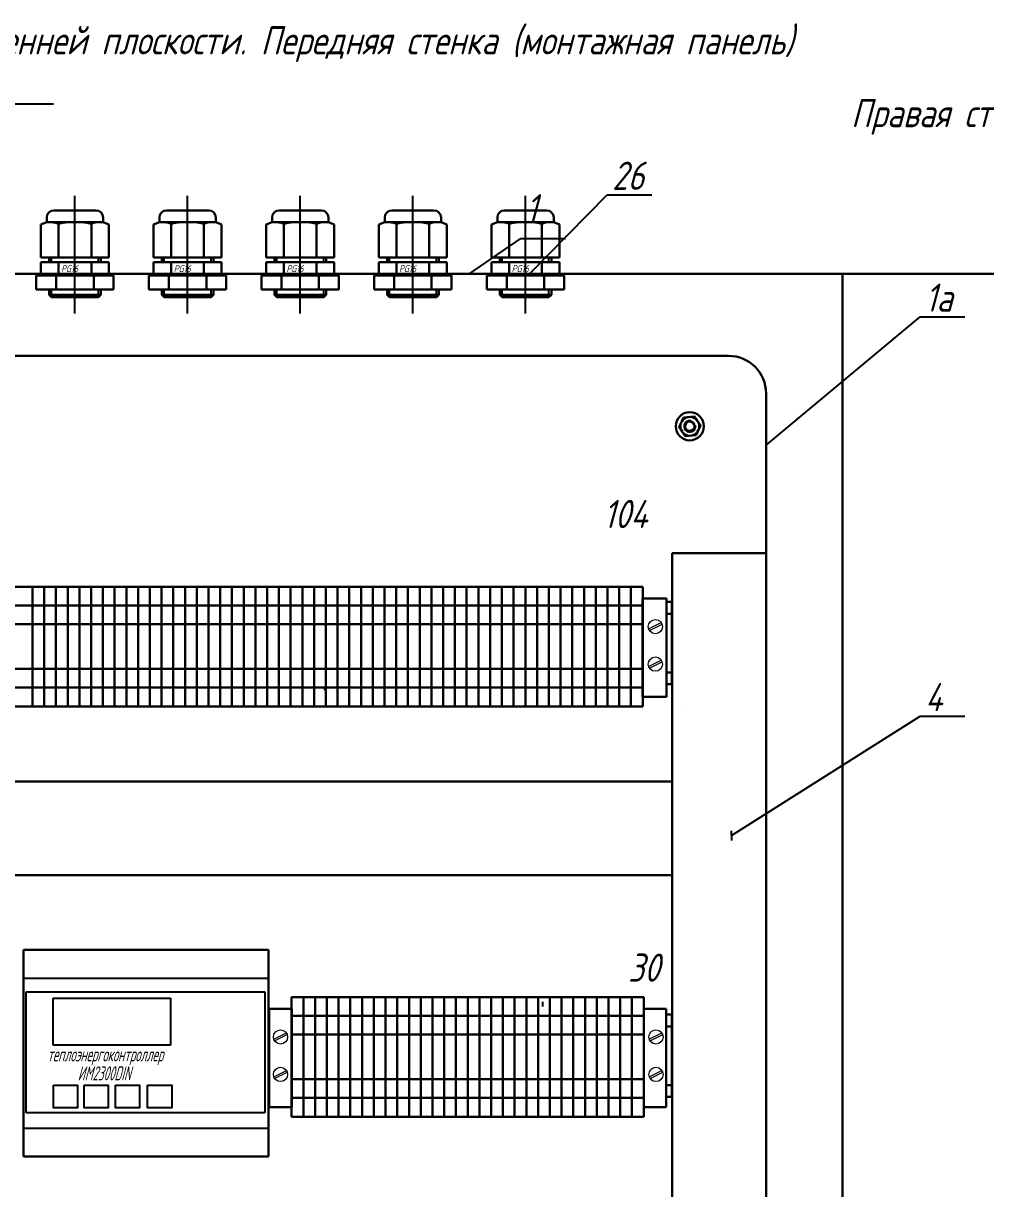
# Model space of a CAD drawing. Header units: millimetres. Extents: x 541 to 3142, y -35 to 600.
# Drawn here: x 716.7 to 819.2, y 457.2 to 581.4 of the extents above; entities that cross this region are included whole.
import ezdxf

# ---------------------------------------------------------------- set-up
doc = ezdxf.new("R2010")
doc.units = ezdxf.units.MM
doc.layers.add('АСУТП', color=7, linetype='Continuous')
doc.layers.add('ссылки', color=7, linetype='Continuous')
doc.styles.add('GOST тип А', font='GOST_A.TTF', dxfattribs={"oblique": 15})
doc.styles.get("Standard").update_dxf_attribs({"font": 'GOST_A.TTF', "width": 0.8, "oblique": 15, "height": 3})

# ---------------------------------------------------------------- blocks, each defined once
blk = doc.blocks.new('PG16')
at = {"lineweight": 30}
for p, q in [((2.25, 6.93), (-2.25, 6.93)), ((-3.62, 5.43), (-3, 5.68)), ((-3.62, 5.43), (-3.62, 1.93)), ((-3, 5.68), (-3, 6.18)), ((3, 5.68), (-3, 5.68)), ((-1.75, 5.68), (-1.75, 1.93)), ((1.75, 5.68), (1.75, 1.93)), ((3, 5.68), (3, 6.18)), ((3.62, 5.43), (3, 5.68)), ((3.62, 5.43), (3.62, 1.93)), ((-3.62, 1.93), (3.62, 1.93)), ((-3.62, 1.43), (-3.62, 0.18)), ((-3.62, 1.43), (3.62, 1.43)), ((-2.75, 1.43), (-2.75, 1.93)), ((-1.75, 1.43), (-1.75, 0.18)), ((1.75, 1.43), (1.75, 0.18)), ((2.75, 1.43), (2.75, 1.93)), ((3.62, 1.43), (3.62, 0.18)), ((-4.12, 0), (-4.12, -1.5)), ((4.12, 0), (-4.12, 0)), ((-3.62, 0.18), (3.62, 0.18)), ((-2.75, 0), (-2.75, 0.18)), ((-2, 0), (-2, -1.5)), ((2, 0), (2, -1.5)), ((2.75, 0), (2.75, 0.18)), ((4.12, -1.5), (4.12, 0)), ((-4.12, -1.5), (4.12, -1.5)), ((-2.75, -2.07), (-2.75, -1.5)), ((-2.75, -2.07), (2.75, -2.07)), ((-2.75, -2.07), (-2.5, -2.32)), ((-2.5, -2.32), (2.5, -2.32)), ((2.75, -2.07), (2.5, -2.32)), ((2.75, -2.07), (2.75, -1.5))]:
    blk.add_line(p, q, dxfattribs=at)
for p, q in [((-2.5, 1.43), (-2.5, 1.93)), ((2.5, 1.43), (2.5, 1.93)), ((-2.5, 0), (-2.5, 0.18)), ((2.5, 0), (2.5, 0.18)), ((-2.5, -2.32), (-2.5, -1.5)), ((2.5, -2.32), (2.5, -1.5))]:
    blk.add_line(p, q)
for centre, start, end in [((-2.25, 6.18), 90, 180), ((2.25, 6.18), 0, 90)]:
    blk.add_arc(centre, 0.75, start, end, dxfattribs=at)
for centre, major_axis, ratio, start_param, end_param in [((-2.69, 5.43), (-0.937, 0), 0.266667, 3.141593, 4.712389), ((0, 5.43), (-1.75, 0), 0.142857, 3.141593, 6.283185), ((2.69, 5.43), (0.938, 0), 0.266667, 1.570796, 3.141593)]:
    blk.add_ellipse(centre, major_axis=major_axis, ratio=ratio, start_param=start_param, end_param=end_param, dxfattribs=at)
at = {"layer": 'ссылки', "lineweight": 30, "oblique": 15}
blk.add_text('PG16', height=0.75, dxfattribs=at).set_placement((-1.47, 0.35))

msp = doc.modelspace()

# ---------------------------------------------------------------- linework, layer by layer
at = {"color": 7}
for p, q in [((695.9482, 572.7829, 124.479), (719.9264, 572.7829, 124.479)), ((722.1967, 550.4801, 248.958), (722.1967, 563.0121, 248.958)), ((734.1967, 550.4801, 248.958), (734.1967, 563.0121, 248.958)), ((746.1967, 550.4801, 248.958), (746.1967, 563.0121, 248.958)), ((758.1967, 550.4801, 248.958), (758.1967, 563.0121, 248.958)), ((770.1967, 550.4801, 248.958), (770.1967, 563.0121, 248.958)), ((770.6093, 554.697), (778.8848, 563.1049)), ((778.8848, 563.1049), (783.644, 563.1049)), ((764.1541, 554.6469), (769.701, 558.4609)), ((769.701, 558.4609), (774.4602, 558.4609)), ((795.8217, 536.442), (812.2222, 550.1167)), ((812.2222, 550.1167), (816.9813, 550.1167)), ((787.4063, 538.0338), (787.4063, 538.0338)), ((652.6767, 521.3603), (782.6767, 521.3603)), ((652.6767, 521.3603), (732.6767, 521.3603)), ((732.6767, 521.3603), (748.9267, 521.3603)), ((748.9267, 521.3603), (748.7285, 521.3603)), ((731.4267, 512.6103), (732.9785, 512.6103)), ((748.7285, 512.6103), (748.9267, 512.6103)), ((787.4063, 508.7109), (787.4063, 508.7109)), ((792.1255, 494.8357), (812.2222, 507.5627)), ((812.2222, 507.5627), (816.9813, 507.5627)), ((792.1255, 494.8357), (792.1255, 495.3526)), ((792.1255, 494.8357), (792.1255, 495.3526)), ((792.1255, 494.8357), (792.1255, 494.8357)), ((792.1255, 494.8357), (792.1255, 494.3256)), ((716.7055, 482.6579), (720.0269, 482.6579)), ((716.7055, 479.6532), (742.8016, 479.6532)), ((717.0038, 478.2044), (742.4428, 478.2044)), ((717.0038, 465.3073), (717.0038, 478.2044)), ((742.4428, 478.2044), (742.4428, 465.3073)), ((719.866, 477.5264), (732.376, 477.5264)), ((719.866, 472.5264), (719.866, 477.5264)), ((732.376, 477.5264), (732.376, 472.5264)), ((772.0125, 477.1466), (772.0125, 476.6466)), ((745.2972, 476.3958), (742.8972, 476.3958)), ((785.1743, 476.3958), (782.7975, 476.3958)), ((785.1511, 476.3958), (782.7975, 476.3958)), ((732.376, 472.5264), (719.866, 472.5264)), ((742.4428, 465.3073), (717.0038, 465.3073)), ((782.7844, 464.8958), (782.7844, 464.8958)), ((716.7055, 463.6626), (742.8016, 463.6626)), ((716.7055, 460.6579), (720.0269, 460.6579))]:
    msp.add_line(p, q, dxfattribs=at)
at = {"color": 7, "lineweight": 30}
for p, q in [((795.8217, 535.947), (795.8217, 292.1642)), ((785.8217, 524.915), (785.8217, 348.4881)), ((785.8217, 524.915), (795.8217, 524.915)), ((731.4267, 521.3603), (705.1767, 521.3603)), ((717.6767, 508.6103), (717.6767, 521.3603)), ((717.6767, 508.6103), (717.6767, 521.3603)), ((718.9267, 508.6103), (718.9267, 521.3603)), ((718.9267, 508.6103), (718.9267, 521.3603)), ((720.1767, 508.6103), (720.1767, 521.3603)), ((720.1767, 508.6103), (720.1767, 521.3603)), ((721.4267, 508.6103), (721.4267, 521.3603)), ((721.4267, 508.6103), (721.4267, 521.3603)), ((722.6767, 508.6103), (722.6767, 521.3603)), ((722.6767, 508.6103), (722.6767, 521.3603)), ((723.9267, 508.6103), (723.9267, 521.3603)), ((723.9267, 508.6103), (723.9267, 521.3603)), ((725.1767, 508.6103), (725.1767, 521.3603)), ((725.1767, 508.6103), (725.1767, 521.3603)), ((726.4267, 508.6103), (726.4267, 521.3603)), ((726.4267, 508.6103), (726.4267, 521.3603)), ((727.6767, 508.6103), (727.6767, 521.3603)), ((727.6767, 508.6103), (727.6767, 521.3603)), ((728.9267, 508.6103), (728.9267, 521.3603)), ((728.9267, 508.6103), (728.9267, 521.3603)), ((730.1767, 508.6103), (730.1767, 521.3603)), ((730.1767, 508.6103), (730.1767, 521.3603)), ((730.1767, 508.6103), (730.1767, 521.3603)), ((731.4267, 508.6103), (731.4267, 521.3603)), ((731.4267, 508.6103), (731.4267, 521.3603)), ((731.4267, 508.6103), (731.4267, 521.3603)), ((782.6767, 521.3603), (731.4267, 521.3603)), ((732.6767, 508.6103), (732.6767, 521.3603)), ((732.6767, 508.6103), (732.6767, 521.3603)), ((733.9267, 508.6103), (733.9267, 521.3603)), ((733.9267, 508.6103), (733.9267, 521.3603)), ((735.1767, 508.6103), (735.1767, 521.3603)), ((735.1767, 508.6103), (735.1767, 521.3603)), ((736.4267, 508.6103), (736.4267, 521.3603)), ((736.4267, 508.6103), (736.4267, 521.3603)), ((737.6767, 508.6103), (737.6767, 521.3603)), ((737.6767, 508.6103), (737.6767, 521.3603)), ((738.9267, 508.6103), (738.9267, 521.3603)), ((738.9267, 508.6103), (738.9267, 521.3603)), ((740.1767, 508.6103), (740.1767, 521.3603)), ((740.1767, 508.6103), (740.1767, 521.3603)), ((741.4267, 508.6103), (741.4267, 521.3603)), ((741.4267, 508.6103), (741.4267, 521.3603)), ((742.6767, 508.6103), (742.6767, 521.3603)), ((742.6767, 508.6103), (742.6767, 521.3603)), ((743.9267, 508.6103), (743.9267, 521.3603)), ((743.9267, 508.6103), (743.9267, 521.3603)), ((745.1767, 508.6103), (745.1767, 521.3603)), ((745.1767, 508.6103), (745.1767, 521.3603)), ((746.4267, 508.6103), (746.4267, 521.3603)), ((746.4267, 508.6103), (746.4267, 521.3603)), ((747.6767, 508.6103), (747.6767, 521.3603)), ((747.6767, 508.6103), (747.6767, 521.3603)), ((748.9267, 521.3603), (748.7285, 521.3603)), ((748.9267, 508.6103), (748.9267, 521.3603)), ((748.9267, 508.6103), (748.9267, 521.3603)), ((750.1767, 508.6103), (750.1767, 521.3603)), ((751.4267, 508.6103), (751.4267, 521.3603)), ((752.6767, 508.6103), (752.6767, 521.3603)), ((753.9267, 508.6103), (753.9267, 521.3603)), ((755.1767, 508.6103), (755.1767, 521.3603)), ((756.4267, 508.6103), (756.4267, 521.3603)), ((757.6767, 508.6103), (757.6767, 521.3603)), ((757.6767, 508.6103), (757.6767, 521.3603)), ((758.9267, 508.6103), (758.9267, 521.3603)), ((758.9267, 508.6103), (758.9267, 521.3603)), ((760.1767, 508.6103), (760.1767, 521.3603)), ((760.1767, 508.6103), (760.1767, 521.3603)), ((761.4267, 508.6103), (761.4267, 521.3603)), ((761.4267, 508.6103), (761.4267, 521.3603)), ((762.6767, 508.6103), (762.6767, 521.3603)), ((762.6767, 508.6103), (762.6767, 521.3603)), ((763.9267, 508.6103), (763.9267, 521.3603)), ((763.9267, 508.6103), (763.9267, 521.3603)), ((765.1767, 508.6103), (765.1767, 521.3603)), ((765.1767, 508.6103), (765.1767, 521.3603)), ((766.4267, 508.6103), (766.4267, 521.3603)), ((766.4267, 508.6103), (766.4267, 521.3603)), ((767.6767, 508.6103), (767.6767, 521.3603)), ((767.6767, 508.6103), (767.6767, 521.3603)), ((768.9267, 508.6103), (768.9267, 521.3603)), ((768.9267, 508.6103), (768.9267, 521.3603)), ((770.1767, 508.6103), (770.1767, 521.3603)), ((770.1767, 508.6103), (770.1767, 521.3603)), ((771.4267, 508.6103), (771.4267, 521.3603)), ((771.4267, 508.6103), (771.4267, 521.3603)), ((772.6767, 508.6103), (772.6767, 521.3603)), ((772.6767, 508.6103), (772.6767, 521.3603)), ((773.9267, 508.6103), (773.9267, 521.3603)), ((773.9267, 508.6103), (773.9267, 521.3603)), ((775.1767, 508.6103), (775.1767, 521.3603)), ((775.1767, 508.6103), (775.1767, 521.3603)), ((776.4267, 508.6103), (776.4267, 521.3603)), ((776.4267, 508.6103), (776.4267, 521.3603)), ((777.6767, 508.6103), (777.6767, 521.3603)), ((777.6767, 508.6103), (777.6767, 521.3603)), ((778.9267, 508.6103), (778.9267, 521.3603)), ((778.9267, 508.6103), (778.9267, 521.3603)), ((780.1767, 508.6103), (780.1767, 521.3603)), ((780.1767, 508.6103), (780.1767, 521.3603)), ((781.4267, 508.6103), (781.4267, 521.3603)), ((781.4267, 508.6103), (781.4267, 521.3603)), ((782.6767, 508.6103), (782.6767, 521.3603)), ((782.6767, 519.3603), (652.6767, 519.3603)), ((732.6767, 519.3603), (731.4267, 519.3603)), ((748.9267, 519.3603), (748.7285, 519.3603)), ((785.2309, 520.1103), (782.6698, 520.1103)), ((782.6698, 509.6103), (782.6698, 520.1103)), ((785.2309, 509.6103), (785.2309, 520.1103)), ((785.2309, 520.1103), (785.2309, 509.6103)), ((785.2309, 509.6103), (785.2309, 520.1103)), ((785.2309, 520.1103), (785.2309, 509.6103)), ((785.2309, 509.6103), (785.2309, 520.1103)), ((785.2309, 509.6103), (785.2309, 520.1103)), ((785.2309, 509.6103), (785.2309, 520.1103)), ((785.2309, 520.1103), (785.2309, 509.6103)), ((785.2309, 509.6103), (785.2309, 520.1103)), ((785.2309, 509.6103), (785.2309, 520.1103)), ((785.7992, 519.7353), (785.2309, 519.7353)), ((785.7992, 519.7353), (785.7992, 510.9853)), ((785.7992, 518.4853), (785.2309, 518.4853)), ((782.6767, 517.3603), (652.6767, 517.3603)), ((652.6767, 512.6103), (782.6767, 512.6103)), ((785.7992, 512.2353), (785.2309, 512.2353)), ((652.6767, 510.6103), (782.6767, 510.6103)), ((785.7992, 510.9853), (785.2309, 510.9853)), ((785.2309, 509.6103), (782.6698, 509.6103)), ((705.1767, 508.6103), (748.9267, 508.6103)), ((748.7285, 508.6103), (782.6767, 508.6103)), ((634.5717, 500.6124), (785.8217, 500.6124)), ((634.5717, 490.6124), (785.8217, 490.6124)), ((716.7055, 482.6579), (716.7055, 460.6579)), ((716.7055, 482.6579), (742.8016, 482.6579)), ((742.8016, 482.6579), (742.8016, 460.6579)), ((782.7844, 477.6458), (745.2844, 477.6458)), ((745.2844, 464.8958), (745.2844, 477.6458)), ((745.2844, 477.6458), (745.2844, 464.8958)), ((745.2844, 464.8958), (745.2844, 477.6458)), ((745.2844, 464.8958), (745.2844, 477.6458)), ((745.2844, 477.6458), (745.2844, 464.8958)), ((745.2844, 464.8958), (745.2844, 477.6458)), ((745.2844, 464.8958), (745.2844, 477.6458)), ((745.2844, 464.8958), (745.2844, 477.6458)), ((746.5344, 464.8958), (746.5344, 477.6458)), ((746.5344, 477.6458), (746.5344, 464.8958)), ((746.5344, 464.8958), (746.5344, 477.6458)), ((746.5344, 464.8958), (746.5344, 477.6458)), ((746.5344, 477.6458), (746.5344, 464.8958)), ((746.5344, 464.8958), (746.5344, 477.6458)), ((746.5344, 464.8958), (746.5344, 477.6458)), ((746.5344, 464.8958), (746.5344, 477.6458)), ((746.5344, 464.8958), (746.5344, 477.6458)), ((746.5344, 464.8958), (746.5344, 477.6458)), ((747.7844, 464.8958), (747.7844, 477.6458)), ((747.7844, 477.6458), (747.7844, 464.8958)), ((747.7844, 464.8958), (747.7844, 477.6458)), ((747.7844, 464.8958), (747.7844, 477.6458)), ((747.7844, 477.6458), (747.7844, 464.8958)), ((747.7844, 464.8958), (747.7844, 477.6458)), ((747.7844, 464.8958), (747.7844, 477.6458)), ((747.7844, 464.8958), (747.7844, 477.6458)), ((747.7844, 464.8958), (747.7844, 477.6458)), ((747.7844, 464.8958), (747.7844, 477.6458)), ((749.0344, 464.8958), (749.0344, 477.6458)), ((749.0344, 477.6458), (749.0344, 464.8958)), ((749.0344, 464.8958), (749.0344, 477.6458)), ((749.0344, 464.8958), (749.0344, 477.6458)), ((749.0344, 477.6458), (749.0344, 464.8958)), ((749.0344, 464.8958), (749.0344, 477.6458)), ((749.0344, 464.8958), (749.0344, 477.6458)), ((749.0344, 464.8958), (749.0344, 477.6458)), ((749.0344, 464.8958), (749.0344, 477.6458)), ((749.0344, 464.8958), (749.0344, 477.6458)), ((750.2844, 464.8958), (750.2844, 477.6458)), ((750.2844, 477.6458), (750.2844, 464.8958)), ((750.2844, 464.8958), (750.2844, 477.6458)), ((750.2844, 464.8958), (750.2844, 477.6458)), ((750.2844, 477.6458), (750.2844, 464.8958)), ((750.2844, 464.8958), (750.2844, 477.6458)), ((750.2844, 464.8958), (750.2844, 477.6458)), ((750.2844, 464.8958), (750.2844, 477.6458)), ((750.2844, 464.8958), (750.2844, 477.6458)), ((750.2844, 464.8958), (750.2844, 477.6458)), ((751.5344, 464.8958), (751.5344, 477.6458)), ((751.5344, 477.6458), (751.5344, 464.8958)), ((751.5344, 464.8958), (751.5344, 477.6458)), ((751.5344, 464.8958), (751.5344, 477.6458)), ((751.5344, 477.6458), (751.5344, 464.8958)), ((751.5344, 464.8958), (751.5344, 477.6458)), ((751.5344, 464.8958), (751.5344, 477.6458)), ((751.5344, 464.8958), (751.5344, 477.6458)), ((751.5344, 464.8958), (751.5344, 477.6458)), ((751.5344, 464.8958), (751.5344, 477.6458)), ((752.7844, 464.8958), (752.7844, 477.6458)), ((752.7844, 477.6458), (752.7844, 464.8958)), ((752.7844, 464.8958), (752.7844, 477.6458)), ((752.7844, 464.8958), (752.7844, 477.6458)), ((752.7844, 477.6458), (752.7844, 464.8958)), ((752.7844, 464.8958), (752.7844, 477.6458)), ((752.7844, 464.8958), (752.7844, 477.6458)), ((752.7844, 464.8958), (752.7844, 477.6458)), ((752.7844, 464.8958), (752.7844, 477.6458)), ((752.7844, 464.8958), (752.7844, 477.6458)), ((754.0344, 464.8958), (754.0344, 477.6458)), ((754.0344, 477.6458), (754.0344, 464.8958)), ((754.0344, 464.8958), (754.0344, 477.6458)), ((754.0344, 464.8958), (754.0344, 477.6458)), ((754.0344, 477.6458), (754.0344, 464.8958)), ((754.0344, 464.8958), (754.0344, 477.6458)), ((754.0344, 464.8958), (754.0344, 477.6458)), ((754.0344, 464.8958), (754.0344, 477.6458)), ((754.0344, 464.8958), (754.0344, 477.6458)), ((754.0344, 464.8958), (754.0344, 477.6458)), ((755.2844, 464.8958), (755.2844, 477.6458)), ((755.2844, 477.6458), (755.2844, 464.8958)), ((755.2844, 464.8958), (755.2844, 477.6458)), ((755.2844, 464.8958), (755.2844, 477.6458)), ((755.2844, 477.6458), (755.2844, 464.8958)), ((755.2844, 464.8958), (755.2844, 477.6458)), ((755.2844, 464.8958), (755.2844, 477.6458)), ((755.2844, 464.8958), (755.2844, 477.6458)), ((755.2844, 464.8958), (755.2844, 477.6458)), ((755.2844, 464.8958), (755.2844, 477.6458)), ((756.5344, 464.8958), (756.5344, 477.6458)), ((756.5344, 477.6458), (756.5344, 464.8958)), ((756.5344, 464.8958), (756.5344, 477.6458)), ((756.5344, 464.8958), (756.5344, 477.6458)), ((756.5344, 477.6458), (756.5344, 464.8958)), ((756.5344, 464.8958), (756.5344, 477.6458)), ((756.5344, 464.8958), (756.5344, 477.6458)), ((756.5344, 464.8958), (756.5344, 477.6458)), ((756.5344, 464.8958), (756.5344, 477.6458)), ((756.5344, 464.8958), (756.5344, 477.6458)), ((757.7844, 464.8958), (757.7844, 477.6458)), ((757.7844, 477.6458), (757.7844, 464.8958)), ((757.7844, 464.8958), (757.7844, 477.6458)), ((757.7844, 464.8958), (757.7844, 477.6458)), ((757.7844, 477.6458), (757.7844, 464.8958)), ((757.7844, 464.8958), (757.7844, 477.6458)), ((757.7844, 464.8958), (757.7844, 477.6458)), ((757.7844, 464.8958), (757.7844, 477.6458)), ((757.7844, 464.8958), (757.7844, 477.6458)), ((757.7844, 464.8958), (757.7844, 477.6458)), ((759.0344, 464.8958), (759.0344, 477.6458)), ((759.0344, 477.6458), (759.0344, 464.8958)), ((759.0344, 464.8958), (759.0344, 477.6458)), ((759.0344, 464.8958), (759.0344, 477.6458)), ((759.0344, 477.6458), (759.0344, 464.8958)), ((759.0344, 464.8958), (759.0344, 477.6458)), ((759.0344, 464.8958), (759.0344, 477.6458)), ((759.0344, 464.8958), (759.0344, 477.6458)), ((759.0344, 464.8958), (759.0344, 477.6458)), ((759.0344, 464.8958), (759.0344, 477.6458)), ((760.2844, 464.8958), (760.2844, 477.6458)), ((760.2844, 477.6458), (760.2844, 464.8958)), ((760.2844, 464.8958), (760.2844, 477.6458)), ((760.2844, 464.8958), (760.2844, 477.6458)), ((760.2844, 477.6458), (760.2844, 464.8958)), ((760.2844, 464.8958), (760.2844, 477.6458)), ((760.2844, 464.8958), (760.2844, 477.6458)), ((760.2844, 464.8958), (760.2844, 477.6458)), ((760.2844, 464.8958), (760.2844, 477.6458)), ((760.2844, 464.8958), (760.2844, 477.6458)), ((761.5344, 464.8958), (761.5344, 477.6458)), ((761.5344, 477.6458), (761.5344, 464.8958)), ((761.5344, 464.8958), (761.5344, 477.6458)), ((761.5344, 464.8958), (761.5344, 477.6458)), ((761.5344, 477.6458), (761.5344, 464.8958)), ((761.5344, 464.8958), (761.5344, 477.6458)), ((761.5344, 464.8958), (761.5344, 477.6458)), ((761.5344, 464.8958), (761.5344, 477.6458)), ((761.5344, 464.8958), (761.5344, 477.6458)), ((761.5344, 464.8958), (761.5344, 477.6458)), ((762.7844, 464.8958), (762.7844, 477.6458)), ((762.7844, 477.6458), (762.7844, 464.8958)), ((762.7844, 464.8958), (762.7844, 477.6458)), ((762.7844, 464.8958), (762.7844, 477.6458)), ((762.7844, 477.6458), (762.7844, 464.8958)), ((762.7844, 464.8958), (762.7844, 477.6458)), ((762.7844, 464.8958), (762.7844, 477.6458)), ((762.7844, 464.8958), (762.7844, 477.6458)), ((762.7844, 464.8958), (762.7844, 477.6458)), ((762.7844, 464.8958), (762.7844, 477.6458)), ((764.0344, 464.8958), (764.0344, 477.6458)), ((764.0344, 477.6458), (764.0344, 464.8958)), ((764.0344, 464.8958), (764.0344, 477.6458)), ((764.0344, 464.8958), (764.0344, 477.6458)), ((764.0344, 477.6458), (764.0344, 464.8958)), ((764.0344, 464.8958), (764.0344, 477.6458)), ((764.0344, 464.8958), (764.0344, 477.6458)), ((764.0344, 464.8958), (764.0344, 477.6458)), ((764.0344, 464.8958), (764.0344, 477.6458)), ((764.0344, 464.8958), (764.0344, 477.6458)), ((765.2844, 464.8958), (765.2844, 477.6458)), ((765.2844, 477.6458), (765.2844, 464.8958)), ((765.2844, 464.8958), (765.2844, 477.6458)), ((765.2844, 464.8958), (765.2844, 477.6458)), ((765.2844, 477.6458), (765.2844, 464.8958)), ((765.2844, 464.8958), (765.2844, 477.6458)), ((765.2844, 464.8958), (765.2844, 477.6458)), ((765.2844, 464.8958), (765.2844, 477.6458)), ((765.2844, 464.8958), (765.2844, 477.6458)), ((765.2844, 464.8958), (765.2844, 477.6458)), ((766.5344, 464.8958), (766.5344, 477.6458)), ((766.5344, 477.6458), (766.5344, 464.8958)), ((766.5344, 464.8958), (766.5344, 477.6458)), ((766.5344, 464.8958), (766.5344, 477.6458)), ((766.5344, 477.6458), (766.5344, 464.8958)), ((766.5344, 464.8958), (766.5344, 477.6458)), ((766.5344, 464.8958), (766.5344, 477.6458)), ((766.5344, 464.8958), (766.5344, 477.6458)), ((766.5344, 464.8958), (766.5344, 477.6458)), ((766.5344, 464.8958), (766.5344, 477.6458)), ((767.7844, 464.8958), (767.7844, 477.6458)), ((767.7844, 477.6458), (767.7844, 464.8958)), ((767.7844, 464.8958), (767.7844, 477.6458)), ((767.7844, 464.8958), (767.7844, 477.6458)), ((767.7844, 477.6458), (767.7844, 464.8958)), ((767.7844, 464.8958), (767.7844, 477.6458)), ((767.7844, 464.8958), (767.7844, 477.6458)), ((767.7844, 464.8958), (767.7844, 477.6458)), ((767.7844, 464.8958), (767.7844, 477.6458)), ((767.7844, 464.8958), (767.7844, 477.6458)), ((769.0344, 464.8958), (769.0344, 477.6458)), ((769.0344, 477.6458), (769.0344, 464.8958)), ((769.0344, 464.8958), (769.0344, 477.6458)), ((769.0344, 464.8958), (769.0344, 477.6458)), ((769.0344, 477.6458), (769.0344, 464.8958)), ((769.0344, 464.8958), (769.0344, 477.6458)), ((769.0344, 464.8958), (769.0344, 477.6458)), ((769.0344, 464.8958), (769.0344, 477.6458)), ((769.0344, 464.8958), (769.0344, 477.6458)), ((769.0344, 464.8958), (769.0344, 477.6458)), ((770.2844, 464.8958), (770.2844, 477.6458)), ((770.2844, 477.6458), (770.2844, 464.8958)), ((770.2844, 464.8958), (770.2844, 477.6458)), ((770.2844, 464.8958), (770.2844, 477.6458)), ((770.2844, 477.6458), (770.2844, 464.8958)), ((770.2844, 464.8958), (770.2844, 477.6458)), ((770.2844, 464.8958), (770.2844, 477.6458)), ((770.2844, 464.8958), (770.2844, 477.6458)), ((770.2844, 464.8958), (770.2844, 477.6458)), ((770.2844, 464.8958), (770.2844, 477.6458)), ((771.5344, 464.8958), (771.5344, 477.6458)), ((771.5344, 464.8958), (771.5344, 477.6458)), ((772.7844, 464.8958), (772.7844, 477.6458)), ((772.7844, 464.8958), (772.7844, 477.6458)), ((774.0344, 464.8958), (774.0344, 477.6458)), ((774.0344, 464.8958), (774.0344, 477.6458)), ((775.2844, 464.8958), (775.2844, 477.6458)), ((775.2844, 464.8958), (775.2844, 477.6458)), ((776.5344, 464.8958), (776.5344, 477.6458)), ((776.5344, 464.8958), (776.5344, 477.6458)), ((777.7844, 464.8958), (777.7844, 477.6458)), ((777.7844, 464.8958), (777.7844, 477.6458)), ((779.0344, 464.8958), (779.0344, 477.6458)), ((779.0344, 464.8958), (779.0344, 477.6458)), ((780.2844, 464.8958), (780.2844, 477.6458)), ((780.2844, 464.8958), (780.2844, 477.6458)), ((781.5344, 464.8958), (781.5344, 477.6458)), ((781.5344, 464.8958), (781.5344, 477.6458)), ((782.7844, 464.8958), (782.7844, 477.6458)), ((782.7844, 464.8958), (782.7844, 477.6458)), ((742.8972, 465.8958), (742.8972, 476.3958)), ((742.8972, 476.3958), (745.2972, 476.3958)), ((745.2844, 464.8958), (745.2844, 476.3958)), ((745.2844, 476.3958), (745.2844, 464.8958)), ((745.2844, 464.8958), (745.2844, 476.3958)), ((745.2844, 464.8958), (745.2844, 476.3958)), ((745.2844, 464.8958), (745.2844, 476.3958)), ((745.2844, 476.3958), (745.2844, 464.8958)), ((745.2844, 464.8958), (745.2844, 476.3958)), ((782.7844, 475.6458), (745.2844, 475.6458)), ((745.2972, 465.8958), (745.2972, 476.3958)), ((746.5344, 464.8958), (746.5344, 476.3958)), ((746.5344, 476.3958), (746.5344, 464.8958)), ((746.5344, 464.8958), (746.5344, 476.3958)), ((746.5344, 464.8958), (746.5344, 476.3958)), ((746.5344, 464.8958), (746.5344, 476.3958)), ((746.5344, 476.3958), (746.5344, 464.8958)), ((746.5344, 464.8958), (746.5344, 476.3958)), ((747.7844, 464.8958), (747.7844, 476.3958)), ((747.7844, 476.3958), (747.7844, 464.8958)), ((747.7844, 464.8958), (747.7844, 476.3958)), ((747.7844, 464.8958), (747.7844, 476.3958)), ((747.7844, 464.8958), (747.7844, 476.3958)), ((747.7844, 476.3958), (747.7844, 464.8958)), ((747.7844, 464.8958), (747.7844, 476.3958)), ((749.0344, 464.8958), (749.0344, 476.3958)), ((749.0344, 476.3958), (749.0344, 464.8958)), ((749.0344, 464.8958), (749.0344, 476.3958)), ((749.0344, 464.8958), (749.0344, 476.3958)), ((749.0344, 464.8958), (749.0344, 476.3958)), ((749.0344, 476.3958), (749.0344, 464.8958)), ((749.0344, 464.8958), (749.0344, 476.3958)), ((750.2844, 464.8958), (750.2844, 476.3958)), ((750.2844, 476.3958), (750.2844, 464.8958)), ((750.2844, 464.8958), (750.2844, 476.3958)), ((750.2844, 464.8958), (750.2844, 476.3958)), ((750.2844, 464.8958), (750.2844, 476.3958)), ((750.2844, 476.3958), (750.2844, 464.8958)), ((750.2844, 464.8958), (750.2844, 476.3958)), ((751.5344, 464.8958), (751.5344, 476.3958)), ((751.5344, 476.3958), (751.5344, 464.8958)), ((751.5344, 464.8958), (751.5344, 476.3958)), ((751.5344, 464.8958), (751.5344, 476.3958)), ((751.5344, 464.8958), (751.5344, 476.3958)), ((751.5344, 476.3958), (751.5344, 464.8958)), ((751.5344, 464.8958), (751.5344, 476.3958)), ((752.7844, 464.8958), (752.7844, 476.3958)), ((752.7844, 476.3958), (752.7844, 464.8958)), ((752.7844, 464.8958), (752.7844, 476.3958)), ((752.7844, 464.8958), (752.7844, 476.3958)), ((752.7844, 464.8958), (752.7844, 476.3958)), ((752.7844, 476.3958), (752.7844, 464.8958)), ((752.7844, 464.8958), (752.7844, 476.3958)), ((754.0344, 464.8958), (754.0344, 476.3958)), ((754.0344, 476.3958), (754.0344, 464.8958)), ((754.0344, 464.8958), (754.0344, 476.3958)), ((754.0344, 464.8958), (754.0344, 476.3958)), ((754.0344, 464.8958), (754.0344, 476.3958)), ((754.0344, 476.3958), (754.0344, 464.8958)), ((754.0344, 464.8958), (754.0344, 476.3958)), ((755.2844, 464.8958), (755.2844, 476.3958)), ((755.2844, 476.3958), (755.2844, 464.8958)), ((755.2844, 464.8958), (755.2844, 476.3958)), ((755.2844, 464.8958), (755.2844, 476.3958)), ((755.2844, 464.8958), (755.2844, 476.3958)), ((755.2844, 476.3958), (755.2844, 464.8958)), ((755.2844, 464.8958), (755.2844, 476.3958)), ((756.5344, 464.8958), (756.5344, 476.3958)), ((756.5344, 476.3958), (756.5344, 464.8958)), ((756.5344, 464.8958), (756.5344, 476.3958)), ((756.5344, 464.8958), (756.5344, 476.3958)), ((756.5344, 464.8958), (756.5344, 476.3958)), ((756.5344, 476.3958), (756.5344, 464.8958)), ((756.5344, 464.8958), (756.5344, 476.3958)), ((757.7844, 464.8958), (757.7844, 476.3958)), ((757.7844, 476.3958), (757.7844, 464.8958)), ((757.7844, 464.8958), (757.7844, 476.3958)), ((757.7844, 464.8958), (757.7844, 476.3958)), ((757.7844, 464.8958), (757.7844, 476.3958)), ((757.7844, 476.3958), (757.7844, 464.8958)), ((757.7844, 464.8958), (757.7844, 476.3958)), ((759.0344, 464.8958), (759.0344, 476.3958)), ((759.0344, 476.3958), (759.0344, 464.8958)), ((759.0344, 464.8958), (759.0344, 476.3958)), ((759.0344, 464.8958), (759.0344, 476.3958)), ((759.0344, 464.8958), (759.0344, 476.3958)), ((759.0344, 476.3958), (759.0344, 464.8958)), ((759.0344, 464.8958), (759.0344, 476.3958)), ((760.2844, 464.8958), (760.2844, 476.3958)), ((760.2844, 476.3958), (760.2844, 464.8958)), ((760.2844, 464.8958), (760.2844, 476.3958)), ((760.2844, 464.8958), (760.2844, 476.3958)), ((760.2844, 464.8958), (760.2844, 476.3958)), ((760.2844, 476.3958), (760.2844, 464.8958)), ((760.2844, 464.8958), (760.2844, 476.3958)), ((761.5344, 464.8958), (761.5344, 476.3958)), ((761.5344, 476.3958), (761.5344, 464.8958)), ((761.5344, 464.8958), (761.5344, 476.3958)), ((761.5344, 464.8958), (761.5344, 476.3958)), ((761.5344, 464.8958), (761.5344, 476.3958)), ((761.5344, 476.3958), (761.5344, 464.8958)), ((761.5344, 464.8958), (761.5344, 476.3958)), ((762.7844, 464.8958), (762.7844, 476.3958)), ((762.7844, 476.3958), (762.7844, 464.8958)), ((762.7844, 464.8958), (762.7844, 476.3958)), ((762.7844, 464.8958), (762.7844, 476.3958)), ((762.7844, 464.8958), (762.7844, 476.3958)), ((762.7844, 476.3958), (762.7844, 464.8958)), ((762.7844, 464.8958), (762.7844, 476.3958)), ((764.0344, 464.8958), (764.0344, 476.3958)), ((764.0344, 476.3958), (764.0344, 464.8958)), ((764.0344, 464.8958), (764.0344, 476.3958)), ((764.0344, 464.8958), (764.0344, 476.3958)), ((764.0344, 464.8958), (764.0344, 476.3958)), ((764.0344, 476.3958), (764.0344, 464.8958)), ((764.0344, 464.8958), (764.0344, 476.3958)), ((765.2844, 464.8958), (765.2844, 476.3958)), ((765.2844, 476.3958), (765.2844, 464.8958)), ((765.2844, 464.8958), (765.2844, 476.3958)), ((765.2844, 464.8958), (765.2844, 476.3958)), ((765.2844, 464.8958), (765.2844, 476.3958)), ((765.2844, 476.3958), (765.2844, 464.8958)), ((765.2844, 464.8958), (765.2844, 476.3958)), ((766.5344, 464.8958), (766.5344, 476.3958)), ((766.5344, 476.3958), (766.5344, 464.8958)), ((766.5344, 464.8958), (766.5344, 476.3958)), ((766.5344, 464.8958), (766.5344, 476.3958)), ((766.5344, 464.8958), (766.5344, 476.3958)), ((766.5344, 476.3958), (766.5344, 464.8958)), ((766.5344, 464.8958), (766.5344, 476.3958)), ((767.7844, 464.8958), (767.7844, 476.3958)), ((767.7844, 476.3958), (767.7844, 464.8958)), ((767.7844, 464.8958), (767.7844, 476.3958)), ((767.7844, 464.8958), (767.7844, 476.3958)), ((767.7844, 464.8958), (767.7844, 476.3958)), ((767.7844, 476.3958), (767.7844, 464.8958)), ((767.7844, 464.8958), (767.7844, 476.3958)), ((769.0344, 464.8958), (769.0344, 476.3958)), ((769.0344, 476.3958), (769.0344, 464.8958)), ((769.0344, 464.8958), (769.0344, 476.3958)), ((769.0344, 464.8958), (769.0344, 476.3958)), ((769.0344, 464.8958), (769.0344, 476.3958)), ((769.0344, 476.3958), (769.0344, 464.8958)), ((769.0344, 464.8958), (769.0344, 476.3958)), ((770.2844, 464.8958), (770.2844, 476.3958)), ((770.2844, 476.3958), (770.2844, 464.8958)), ((770.2844, 464.8958), (770.2844, 476.3958)), ((770.2844, 464.8958), (770.2844, 476.3958)), ((770.2844, 464.8958), (770.2844, 476.3958)), ((770.2844, 476.3958), (770.2844, 464.8958)), ((770.2844, 464.8958), (770.2844, 476.3958)), ((785.1743, 476.3958), (782.7975, 476.3958)), ((785.1743, 476.3958), (785.1743, 465.8958)), ((785.1743, 475.7708), (785.7826, 475.7708)), ((785.7826, 475.7708), (785.7826, 467.0208)), ((785.1743, 474.5208), (785.7826, 474.5208)), ((782.7844, 473.6458), (745.2844, 473.6458)), ((745.2844, 468.8958), (782.7844, 468.8958)), ((785.1743, 468.2708), (785.7826, 468.2708)), ((745.2844, 466.8958), (782.7844, 466.8958)), ((785.1743, 467.0208), (785.7826, 467.0208)), ((742.8972, 465.8958), (745.2972, 465.8958)), ((785.1743, 465.8958), (782.7975, 465.8958)), ((745.2844, 464.8958), (782.7844, 464.8958)), ((716.7055, 460.6579), (742.8016, 460.6579))]:
    msp.add_line(p, q, dxfattribs=at)
at = {"color": 7, "linetype": 'Continuous', "lineweight": 0}
for p, q in [((783.312, 516.8672), (784.6579, 517.5378)), ((783.4039, 516.6827), (784.7498, 517.3534)), ((783.312, 512.8672), (784.6579, 513.5378)), ((783.4039, 512.6827), (784.7498, 513.3534)), ((743.3782, 473.1527), (744.7242, 473.8234)), ((743.4701, 472.9683), (744.8161, 473.6389)), ((783.368, 473.1527), (784.7139, 473.8234)), ((783.4599, 472.9683), (784.8058, 473.6389)), ((743.3782, 469.1527), (744.7242, 469.8234)), ((743.4701, 468.9683), (744.8161, 469.6389)), ((783.368, 469.1527), (784.7139, 469.8234)), ((783.4599, 468.9683), (784.8058, 469.6389))]:
    msp.add_line(p, q, dxfattribs=at)
at = {"color": 7, "lineweight": -3}
msp.add_line((748.7285, 510.4591), (748.9267, 510.4591), dxfattribs=at)
at = {"color": 7, "lineweight": 30}
msp.add_lwpolyline([(787.0344, 539.3929), (786.5464, 538.3464), (787.2087, 537.4005), (788.359, 537.5011), (788.847, 538.5476), (788.1847, 539.4935)], close=True, dxfattribs=at)
at = {"color": 7}
for points in [[(719.916, 468.2378), (722.4854, 468.2378), (722.4854, 465.8415), (719.916, 465.8415)], [(723.1706, 468.2378), (725.7401, 468.2378), (725.7401, 465.8415), (723.1706, 465.8415)], [(726.5109, 468.2378), (729.0804, 468.2378), (729.0804, 465.8415), (726.5109, 465.8415)], [(729.9368, 468.2378), (732.5063, 468.2378), (732.5063, 465.8415), (729.9368, 465.8415)]]:
    msp.add_lwpolyline(points, close=True, dxfattribs=at)
at = {"color": 7, "lineweight": 30}
for radius in [1.5, 1, 1, 1, 0.5]:
    msp.add_circle((787.6967, 538.447), radius, dxfattribs=at)
at = {"color": 7, "linetype": 'Continuous', "lineweight": 0}
for centre in [(784.0309, 517.1103), (784.0309, 513.1103), (744.0972, 473.3958), (784.0869, 473.3958), (744.0972, 469.3958), (784.0869, 469.3958)]:
    msp.add_circle(centre, 0.7589, dxfattribs=at)
at = {"color": 7}
msp.add_arc((787.6967, 538.447), 0.6127, 77.654356, 9.494214, dxfattribs=at)
at = {"layer": 'АСУТП', "color": 7, "lineweight": 30}
for p, q in [((616.4467, 554.697), (803.9467, 554.697)), ((803.9467, 554.697), (803.9467, 254.697)), ((803.9467, 554.697), (878.9467, 554.697)), ((628.5717, 545.947), (791.8217, 545.947)), ((795.8217, 541.947), (795.8217, 267.447))]:
    msp.add_line(p, q, dxfattribs=at)
msp.add_arc((791.8217, 541.947), 4, 0, 90, dxfattribs=at)

# ---------------------------------------------------------------- block references
at = {"color": 7}
for p in [(722.1967, 554.5157, 248.958), (734.1967, 554.5157, 248.958), (746.1967, 554.5157, 248.958), (758.1967, 554.5157, 248.958), (770.1967, 554.5157, 248.958)]:
    msp.add_blockref('PG16', p, dxfattribs=at)

# ---------------------------------------------------------------- texts
at = {"layer": 'ссылки', "color": 7, "style": 'GOST тип А', "oblique": 15}
for s, p in [('Щит ЩМП-6 IP54     Вид на внутренней плоскости. Передняя стенка (монтажная панель)', (658.6528, 578.0653, 124.479)), ('Правая стенка (развернуто)', (804.8658, 570.3113, 124.479)), ('26', (779.4191, 563.6377)), ('1a', (812.7565, 550.6495)), ('104', (778.4928, 527.6046)), ('30', (781.1212, 479.2778))]:
    msp.add_text(s, height=3, dxfattribs=at).set_placement(p)
at = {"layer": 'ссылки', "color": 7, "oblique": 15}
for s, p in [('1', (770.2353, 560.1921)), ('4', (812.7565, 508.0955))]:
    msp.add_text(s, height=3, dxfattribs=at).set_placement(p)
at = {"layer": 'ссылки', "color": 7, "oblique": 15, "width": 0.7}
for s, p in [('теплоэнергоконтроллер', (719.2608, 470.7832)), ('ИМ2300DIN', (722.4949, 468.7647))]:
    msp.add_text(s, height=1.5, dxfattribs=at).set_placement(p)

doc.saveas('drawing.dxf')
